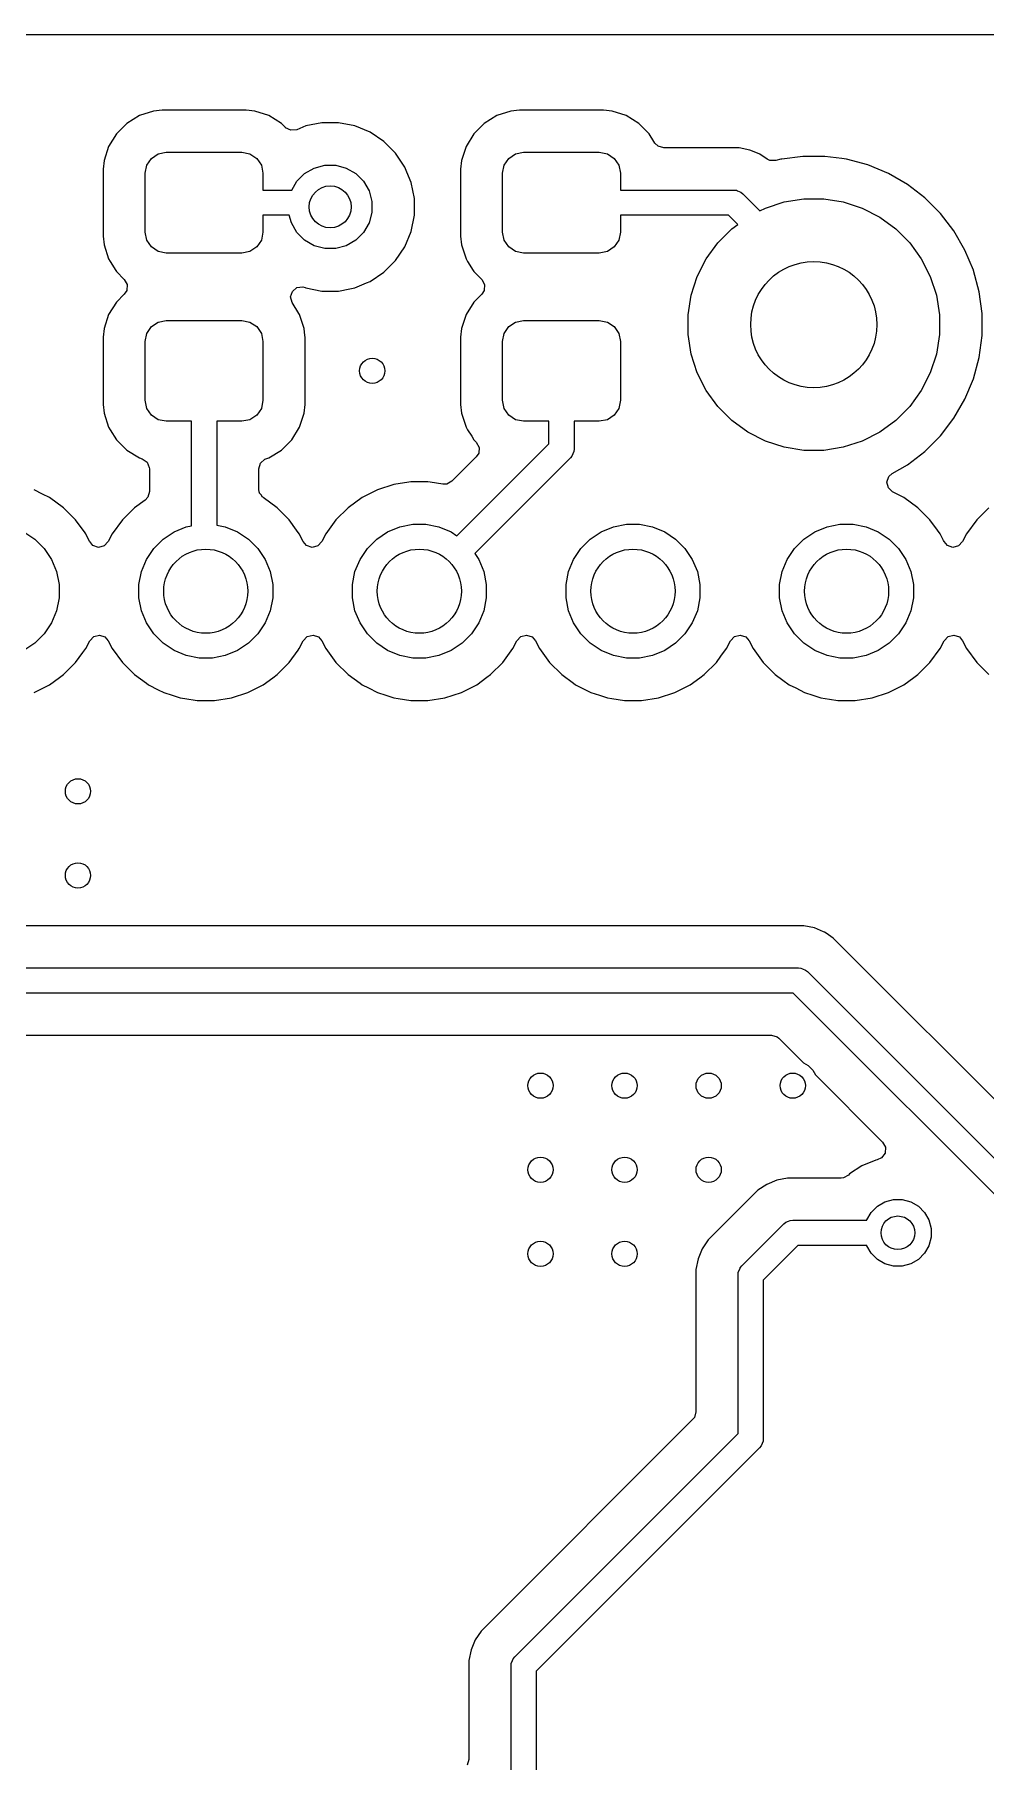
# Model space of a CAD drawing. Extents: x 103 to 241, y -131 to -73.
# Drawn here: x 209.48 to 220.79, y -93.54 to -73 of the extents above; entities that cross this region are included whole.
import ezdxf

# ---------------------------------------------------------------- set-up
doc = ezdxf.new("R2010")
doc.units = 0
doc.layers.add('BLACK', color=7, linetype='CONTINUOUS')

msp = doc.modelspace()

# ---------------------------------------------------------------- linework, layer by layer
at = {"layer": 'BLACK', "linetype": 'CONTINUOUS'}
for p, q in [((107.1245, -73.0005), (241.1255, -73.0005)), ((210.8972, -73.910001), (210.730668, -73.965185)), ((210.897203, -73.91), (210.8972, -73.910001)), ((210.99998, -73.899501), (210.897203, -73.91)), ((210.999998, -73.8995), (210.99998, -73.899501)), ((212.00001, -73.8995), (210.999998, -73.8995)), ((212.102795, -73.91), (212.00001, -73.8995)), ((212.102797, -73.910001), (212.102795, -73.91)), ((212.269334, -73.965186), (212.102797, -73.910001)), ((215.1472, -73.910001), (214.980668, -73.965185)), ((215.147203, -73.91), (215.1472, -73.910001)), ((215.24998, -73.899501), (215.147203, -73.91)), ((215.249998, -73.8995), (215.24998, -73.899501)), ((216.25001, -73.8995), (215.249998, -73.8995)), ((216.352795, -73.91), (216.25001, -73.8995)), ((216.352797, -73.910001), (216.352795, -73.91)), ((216.519334, -73.965186), (216.352797, -73.910001)), ((210.581342, -74.057289), (210.457289, -74.181342)), ((210.730663, -73.965187), (210.581342, -74.057289)), ((210.730668, -73.965185), (210.730663, -73.965187)), ((212.418656, -74.057288), (212.269334, -73.965186)), ((212.418657, -74.057289), (212.418656, -74.057288)), ((212.466544, -74.105176), (212.418657, -74.057289)), ((212.469728, -74.108249), (212.466544, -74.105176)), ((212.532207, -74.139525), (212.469728, -74.108249)), ((212.601676, -74.132057), (212.532207, -74.139525)), ((212.708165, -74.087949), (212.601676, -74.132057)), ((212.70817, -74.087947), (212.708165, -74.087949)), ((212.901457, -74.0495), (212.70817, -74.087947)), ((212.901459, -74.0495), (212.901457, -74.0495)), ((213.098541, -74.0495), (212.901459, -74.0495)), ((213.098543, -74.0495), (213.098541, -74.0495)), ((213.291829, -74.087947), (213.098543, -74.0495)), ((213.291839, -74.08795), (213.291829, -74.087947)), ((213.473907, -74.163364), (213.291839, -74.08795)), ((214.831342, -74.057289), (214.707289, -74.181342)), ((214.980663, -73.965187), (214.831342, -74.057289)), ((214.980668, -73.965185), (214.980663, -73.965187)), ((216.668656, -74.057288), (216.519334, -73.965186)), ((216.792712, -74.181344), (216.668656, -74.057288)), ((210.365186, -74.330666), (210.310001, -74.497203)), ((210.365187, -74.330663), (210.365186, -74.330666)), ((210.457289, -74.181342), (210.365187, -74.330663)), ((213.47392, -74.163371), (213.473907, -74.163364)), ((213.637781, -74.27286), (213.47392, -74.163371)), ((213.637785, -74.272863), (213.637781, -74.27286)), ((213.777136, -74.412214), (213.637785, -74.272863)), ((214.615186, -74.330666), (214.560001, -74.497203)), ((214.615187, -74.330663), (214.615186, -74.330666)), ((214.707289, -74.181342), (214.615187, -74.330663)), ((216.849161, -74.272863), (216.792712, -74.181344)), ((216.860099, -74.290597), (216.849161, -74.272863)), ((216.898599, -74.329815), (216.860099, -74.290597)), ((216.965638, -74.3495), (216.898599, -74.329815)), ((210.31, -74.497204), (210.2995, -74.599983)), ((210.310001, -74.497204), (210.31, -74.497204)), ((210.310001, -74.497203), (210.310001, -74.497204)), ((210.81903, -74.554329), (210.873223, -74.473223)), ((210.873223, -74.473223), (210.954329, -74.41903)), ((210.954329, -74.41903), (211.05, -74.4)), ((211.05, -74.4), (211.95, -74.4)), ((211.95, -74.4), (212.045671, -74.41903)), ((212.045671, -74.41903), (212.126777, -74.473223)), ((212.126777, -74.473223), (212.18097, -74.554329)), ((213.777139, -74.412218), (213.777136, -74.412214)), ((213.886628, -74.576079), (213.777139, -74.412218)), ((214.56, -74.497204), (214.5495, -74.599983)), ((214.560001, -74.497204), (214.56, -74.497204)), ((214.560001, -74.497203), (214.560001, -74.497204)), ((215.06903, -74.554329), (215.123223, -74.473223)), ((215.123223, -74.473223), (215.204329, -74.41903)), ((215.204329, -74.41903), (215.3, -74.4)), ((215.3, -74.4), (216.2, -74.4)), ((216.2, -74.4), (216.295671, -74.41903)), ((216.295671, -74.41903), (216.376777, -74.473223)), ((216.376777, -74.473223), (216.43097, -74.554329)), ((217.864069, -74.3495), (216.965638, -74.3495)), ((217.864071, -74.3495), (217.864069, -74.3495)), ((217.989738, -74.374497), (217.864071, -74.3495)), ((217.989744, -74.374499), (217.989738, -74.374497)), ((218.080805, -74.412218), (217.989744, -74.374499)), ((218.108127, -74.423535), (218.080805, -74.412218)), ((218.197492, -74.483246), (218.108127, -74.423535)), ((218.228622, -74.498254), (218.197492, -74.483246)), ((218.298472, -74.499917), (218.228622, -74.498254)), ((218.358877, -74.483732), (218.298472, -74.499917)), ((218.358884, -74.48373), (218.358877, -74.483732)), ((218.371402, -74.482081), (218.358884, -74.48373)), ((218.618872, -74.4495), (218.371402, -74.482081)), ((218.61888, -74.4495), (218.618872, -74.4495)), ((218.88112, -74.4495), (218.61888, -74.4495)), ((218.881127, -74.4495), (218.88112, -74.4495)), ((219.083339, -74.476123), (218.881127, -74.4495)), ((219.141116, -74.48373), (219.083339, -74.476123)), ((219.394419, -74.551602), (219.141116, -74.48373)), ((210.2995, -74.599983), (210.2995, -75.400001)), ((210.8, -74.65), (210.81903, -74.554329)), ((210.8, -75.35), (210.8, -74.65)), ((212.18097, -74.554329), (212.2, -74.65)), ((212.2, -74.65), (212.2, -74.85)), ((212.543059, -74.85), (212.603323, -74.745619)), ((212.603323, -74.745619), (212.695619, -74.653323)), ((212.695619, -74.653323), (212.808658, -74.58806)), ((212.808658, -74.58806), (212.934737, -74.554278)), ((212.934737, -74.554278), (213.065263, -74.554278)), ((213.065263, -74.554278), (213.191342, -74.58806)), ((213.191342, -74.58806), (213.304381, -74.653323)), ((213.304381, -74.653323), (213.396677, -74.745619)), ((213.396677, -74.745619), (213.46194, -74.858658)), ((213.886635, -74.576092), (213.886628, -74.576079)), ((213.912257, -74.63795), (213.886635, -74.576092)), ((213.962051, -74.758165), (213.912257, -74.63795)), ((214.5495, -74.599983), (214.5495, -75.400001)), ((215.05, -74.65), (215.06903, -74.554329)), ((215.05, -75.35), (215.05, -74.65)), ((216.43097, -74.554329), (216.45, -74.65)), ((216.45, -74.65), (216.45, -74.85)), ((219.394421, -74.551603), (219.394419, -74.551602)), ((219.394428, -74.551605), (219.394421, -74.551603)), ((219.63669, -74.651953), (219.394428, -74.551605)), ((219.6367, -74.651958), (219.63669, -74.651953)), ((219.863803, -74.783075), (219.6367, -74.651958)), ((212.2, -74.85), (212.543059, -74.85)), ((213.46194, -74.858658), (213.495722, -74.984737)), ((213.962051, -74.758169), (213.962051, -74.758165)), ((213.962052, -74.75817), (213.962051, -74.758169)), ((214.0005, -74.951456), (213.962052, -74.75817)), ((214.0005, -74.951459), (214.0005, -74.951456)), ((214.0005, -75.148541), (214.0005, -74.951459)), ((216.45, -74.85), (217.8, -74.85)), ((217.8, -74.85), (217.829264, -74.852882)), ((217.829264, -74.852882), (217.843208, -74.858658)), ((217.843208, -74.858658), (217.883335, -74.875279)), ((217.883335, -74.875279), (217.906066, -74.893934)), ((217.906066, -74.893934), (218.109952, -75.09782)), ((218.399832, -74.991445), (218.632311, -74.954624)), ((218.632311, -74.954624), (218.867689, -74.954624)), ((218.867689, -74.954624), (219.100168, -74.991445)), ((220.071851, -74.942718), (219.863803, -74.783075)), ((220.07186, -74.942726), (220.071851, -74.942718)), ((220.257274, -75.12814), (220.07186, -74.942726)), ((212.513586, -75.15), (212.2, -75.15)), ((212.2, -75.15), (212.2, -75.35)), ((212.53806, -75.241342), (212.513586, -75.15)), ((213.495722, -75.115263), (213.46194, -75.241342)), ((213.495722, -74.984737), (213.495722, -75.115263)), ((213.962051, -75.341835), (214.0005, -75.148541)), ((217.737868, -75.15), (216.45, -75.15)), ((216.45, -75.15), (216.45, -75.35)), ((217.846159, -75.258291), (217.737868, -75.15)), ((218.109952, -75.09782), (218.175975, -75.064181)), ((218.175975, -75.064181), (218.399832, -74.991445)), ((219.100168, -74.991445), (219.324025, -75.064181)), ((219.324025, -75.064181), (219.533748, -75.17104)), ((220.257281, -75.128148), (220.257274, -75.12814)), ((220.416924, -75.336196), (220.257281, -75.128148)), ((210.81903, -75.445671), (210.8, -75.35)), ((212.2, -75.35), (212.18097, -75.445671)), ((212.603323, -75.354381), (212.53806, -75.241342)), ((212.695619, -75.446677), (212.603323, -75.354381)), ((213.396677, -75.354381), (213.304381, -75.446677)), ((213.46194, -75.241342), (213.396677, -75.354381)), ((213.886632, -75.523914), (213.962051, -75.341835)), ((215.06903, -75.445671), (215.05, -75.35)), ((216.45, -75.35), (216.43097, -75.445671)), ((217.609391, -75.475828), (217.775828, -75.309391)), ((217.775828, -75.309391), (217.846159, -75.258291)), ((219.533748, -75.17104), (219.724172, -75.309391)), ((219.724172, -75.309391), (219.890609, -75.475828)), ((220.548041, -75.563299), (220.416924, -75.336196)), ((210.2995, -75.400001), (210.299501, -75.400019)), ((210.299501, -75.400019), (210.31, -75.502796)), ((210.31, -75.502796), (210.310001, -75.502799)), ((210.310001, -75.502799), (210.365185, -75.669331)), ((210.873223, -75.526777), (210.81903, -75.445671)), ((210.954329, -75.58097), (210.873223, -75.526777)), ((212.126777, -75.526777), (212.045671, -75.58097)), ((212.18097, -75.445671), (212.126777, -75.526777)), ((212.808658, -75.51194), (212.695619, -75.446677)), ((212.934737, -75.545722), (212.808658, -75.51194)), ((213.065263, -75.545722), (212.934737, -75.545722)), ((213.191342, -75.51194), (213.065263, -75.545722)), ((213.304381, -75.446677), (213.191342, -75.51194)), ((213.777139, -75.687782), (213.886632, -75.523914)), ((214.5495, -75.400001), (214.549501, -75.400019)), ((214.549501, -75.400019), (214.56, -75.502796)), ((214.56, -75.502796), (214.560001, -75.502799)), ((214.560001, -75.502799), (214.615185, -75.669331)), ((215.123223, -75.526777), (215.06903, -75.445671)), ((215.204329, -75.58097), (215.123223, -75.526777)), ((216.376777, -75.526777), (216.295671, -75.58097)), ((216.43097, -75.445671), (216.376777, -75.526777)), ((217.47104, -75.666252), (217.609391, -75.475828)), ((219.890609, -75.475828), (220.02896, -75.666252)), ((220.548046, -75.563309), (220.548041, -75.563299)), ((220.647791, -75.804115), (220.548046, -75.563309)), ((210.365185, -75.669331), (210.365187, -75.669336)), ((210.365187, -75.669336), (210.383201, -75.698541)), ((210.383201, -75.698541), (210.450276, -75.807288)), ((211.05, -75.6), (210.954329, -75.58097)), ((211.95, -75.6), (211.05, -75.6)), ((212.045671, -75.58097), (211.95, -75.6)), ((213.637782, -75.827139), (213.777139, -75.687782)), ((214.615185, -75.669331), (214.615187, -75.669336)), ((214.615187, -75.669336), (214.633201, -75.698541)), ((214.633201, -75.698541), (214.700276, -75.807288)), ((215.3, -75.6), (215.204329, -75.58097)), ((216.2, -75.6), (215.3, -75.6)), ((216.295671, -75.58097), (216.2, -75.6)), ((217.364181, -75.875975), (217.47104, -75.666252)), ((220.02896, -75.666252), (220.135819, -75.875975)), ((210.450276, -75.807288), (210.457289, -75.818657)), ((210.457289, -75.818657), (210.550951, -75.912319)), ((210.550951, -75.912319), (210.584436, -75.973642)), ((210.584436, -75.973642), (210.579452, -76.043334)), ((213.291835, -76.012051), (213.432655, -75.953721)), ((213.432655, -75.953721), (213.473907, -75.936635)), ((213.473907, -75.936634), (213.473914, -75.936632)), ((213.473907, -75.936635), (213.473907, -75.936634)), ((213.473914, -75.936632), (213.637782, -75.827139)), ((214.700276, -75.807288), (214.707289, -75.818657)), ((214.707289, -75.818657), (214.800951, -75.912319)), ((214.800951, -75.912319), (214.834436, -75.973642)), ((214.834436, -75.973642), (214.829452, -76.043334)), ((217.291445, -76.099832), (217.364181, -75.875975)), ((220.135819, -75.875975), (220.208555, -76.099832)), ((220.648398, -75.805581), (220.647791, -75.804115)), ((220.71627, -76.058884), (220.648398, -75.805581)), ((210.457289, -76.181342), (210.365187, -76.330663)), ((210.550951, -76.087681), (210.457289, -76.181342)), ((210.579452, -76.043334), (210.550951, -76.087681)), ((212.528582, -76.120939), (212.549505, -76.054275)), ((212.547022, -76.188331), (212.528582, -76.120939)), ((212.627548, -76.318886), (212.547022, -76.188331)), ((212.549505, -76.054275), (212.603147, -76.009506)), ((212.603147, -76.009506), (212.672478, -76.000845)), ((212.672478, -76.000845), (212.700014, -76.008675)), ((212.700014, -76.008675), (212.708165, -76.012051)), ((212.708165, -76.012051), (212.708169, -76.012051)), ((212.708169, -76.012051), (212.70817, -76.012052)), ((212.70817, -76.012052), (212.901456, -76.0505)), ((212.901456, -76.0505), (212.901459, -76.0505)), ((212.901459, -76.0505), (213.098543, -76.0505)), ((213.098543, -76.0505), (213.234856, -76.023385)), ((213.234856, -76.023385), (213.291835, -76.012051)), ((214.707289, -76.181342), (214.615187, -76.330663)), ((214.800951, -76.087681), (214.707289, -76.181342)), ((214.829452, -76.043334), (214.800951, -76.087681)), ((217.254624, -76.332311), (217.291445, -76.099832)), ((220.208555, -76.099832), (220.245376, -76.332311)), ((220.7505, -76.31888), (220.71627, -76.058884)), ((210.365186, -76.330666), (210.310001, -76.497203)), ((210.365187, -76.330663), (210.365186, -76.330666)), ((212.634814, -76.330666), (212.627548, -76.318886)), ((212.654618, -76.390431), (212.634814, -76.330666)), ((212.689998, -76.4972), (212.654618, -76.390431)), ((214.615186, -76.330666), (214.560001, -76.497203)), ((214.615187, -76.330663), (214.615186, -76.330666)), ((217.254624, -76.567689), (217.254624, -76.332311)), ((220.245376, -76.332311), (220.245376, -76.567689)), ((220.7505, -76.58112), (220.7505, -76.31888)), ((210.31, -76.497204), (210.2995, -76.599983)), ((210.310001, -76.497204), (210.31, -76.497204)), ((210.310001, -76.497203), (210.310001, -76.497204)), ((210.8, -76.65), (210.81903, -76.554329)), ((210.81903, -76.554329), (210.873223, -76.473223)), ((210.873223, -76.473223), (210.954329, -76.41903)), ((210.954329, -76.41903), (211.05, -76.4)), ((211.05, -76.4), (211.95, -76.4)), ((211.95, -76.4), (212.045671, -76.41903)), ((212.045671, -76.41903), (212.126777, -76.473223)), ((212.126777, -76.473223), (212.18097, -76.554329)), ((212.18097, -76.554329), (212.2, -76.65)), ((212.689999, -76.497203), (212.689998, -76.4972)), ((212.69857, -76.581113), (212.689999, -76.497203)), ((212.700499, -76.599992), (212.69857, -76.581113)), ((214.56, -76.497204), (214.5495, -76.599983)), ((214.560001, -76.497204), (214.56, -76.497204)), ((214.560001, -76.497203), (214.560001, -76.497204)), ((215.05, -76.65), (215.06903, -76.554329)), ((215.06903, -76.554329), (215.123223, -76.473223)), ((215.123223, -76.473223), (215.204329, -76.41903)), ((215.204329, -76.41903), (215.3, -76.4)), ((215.3, -76.4), (216.2, -76.4)), ((216.2, -76.4), (216.295671, -76.41903)), ((216.295671, -76.41903), (216.376777, -76.473223)), ((216.376777, -76.473223), (216.43097, -76.554329)), ((216.43097, -76.554329), (216.45, -76.65)), ((217.291445, -76.800168), (217.254624, -76.567689)), ((220.245376, -76.567689), (220.208555, -76.800168)), ((220.71627, -76.841116), (220.7505, -76.58112)), ((210.2995, -76.599983), (210.2995, -77.400001)), ((210.8, -77.35), (210.8, -76.65)), ((212.2, -76.65), (212.2, -77.35)), ((212.7005, -77.400009), (212.700499, -76.599992)), ((214.5495, -76.599983), (214.5495, -77.400001)), ((215.05, -77.35), (215.05, -76.65)), ((216.45, -76.65), (216.45, -77.35)), ((217.364181, -77.024025), (217.291445, -76.800168)), ((220.208555, -76.800168), (220.135819, -77.024025)), ((220.648398, -77.094419), (220.71627, -76.841116)), ((217.47104, -77.233748), (217.364181, -77.024025)), ((220.135819, -77.024025), (220.02896, -77.233748)), ((220.548043, -77.336697), (220.648398, -77.094419)), ((210.2995, -77.400001), (210.299501, -77.400019)), ((210.299501, -77.400019), (210.31, -77.502796)), ((210.81903, -77.445671), (210.8, -77.35)), ((212.2, -77.35), (212.18097, -77.445671)), ((212.689999, -77.502797), (212.7005, -77.400009)), ((214.5495, -77.400001), (214.549501, -77.400019)), ((214.549501, -77.400019), (214.56, -77.502796)), ((215.06903, -77.445671), (215.05, -77.35)), ((216.45, -77.35), (216.43097, -77.445671)), ((217.609391, -77.424172), (217.47104, -77.233748)), ((220.02896, -77.233748), (219.890609, -77.424172)), ((220.416924, -77.563803), (220.548043, -77.336697)), ((210.31, -77.502796), (210.310001, -77.502799)), ((210.310001, -77.502799), (210.365185, -77.669331)), ((210.873223, -77.526777), (210.81903, -77.445671)), ((210.954329, -77.58097), (210.873223, -77.526777)), ((211.05, -77.6), (210.954329, -77.58097)), ((211.35, -77.6), (211.05, -77.6)), ((211.35, -78.842071), (211.35, -77.6)), ((211.95, -77.6), (211.65, -77.6)), ((211.65, -77.6), (211.65, -78.834113)), ((212.045671, -77.58097), (211.95, -77.6)), ((212.126777, -77.526777), (212.045671, -77.58097)), ((212.18097, -77.445671), (212.126777, -77.526777)), ((212.634814, -77.669334), (212.689999, -77.502797)), ((214.56, -77.502796), (214.560001, -77.502799)), ((214.560001, -77.502799), (214.615185, -77.669331)), ((215.123223, -77.526777), (215.06903, -77.445671)), ((215.204329, -77.58097), (215.123223, -77.526777)), ((215.3, -77.6), (215.204329, -77.58097)), ((215.6, -77.6), (215.3, -77.6)), ((215.6, -77.867868), (215.6, -77.6)), ((216.2, -77.6), (215.9, -77.6)), ((215.9, -77.6), (215.9, -77.93)), ((216.295671, -77.58097), (216.2, -77.6)), ((216.376777, -77.526777), (216.295671, -77.58097)), ((216.43097, -77.445671), (216.376777, -77.526777)), ((217.775828, -77.590609), (217.609391, -77.424172)), ((217.966252, -77.72896), (217.775828, -77.590609)), ((219.724172, -77.590609), (219.533748, -77.72896)), ((219.890609, -77.424172), (219.724172, -77.590609)), ((220.257282, -77.771851), (220.416924, -77.563803)), ((210.365185, -77.669331), (210.365187, -77.669336)), ((210.365187, -77.669336), (210.383636, -77.699246)), ((210.383636, -77.699246), (210.457288, -77.818656)), ((210.457288, -77.818656), (210.581344, -77.942712)), ((212.418656, -77.942712), (212.542712, -77.818656)), ((212.542712, -77.818656), (212.634814, -77.669334)), ((214.615185, -77.669331), (214.615187, -77.669336)), ((214.615187, -77.669336), (214.633636, -77.699246)), ((214.633636, -77.699246), (214.682317, -77.778172)), ((214.682317, -77.778172), (214.707289, -77.818657)), ((214.707289, -77.818657), (214.736661, -77.848029)), ((218.175975, -77.835819), (217.966252, -77.72896)), ((219.533748, -77.72896), (219.324025, -77.835819)), ((220.07186, -77.957274), (220.257274, -77.77186)), ((220.257274, -77.77186), (220.257277, -77.771855)), ((220.257277, -77.771855), (220.257282, -77.771851)), ((210.581344, -77.942712), (210.730666, -78.034814)), ((210.730666, -78.034814), (210.7645, -78.046025)), ((212.235495, -78.046026), (212.269334, -78.034814)), ((212.269334, -78.034814), (212.418656, -77.942712)), ((214.736661, -78.023391), (214.447192, -78.31286)), ((214.506828, -78.961039), (215.6, -77.867868)), ((215.856066, -78.036066), (214.71896, -79.173171)), ((214.736661, -77.848029), (214.770146, -77.909352)), ((214.765162, -77.979044), (214.736661, -78.023391)), ((214.770146, -77.909352), (214.765162, -77.979044)), ((215.874721, -78.013335), (215.856066, -78.036066)), ((215.897118, -77.959263), (215.874721, -78.013335)), ((215.9, -77.93), (215.897118, -77.959263)), ((218.399832, -77.908555), (218.175975, -77.835819)), ((218.632311, -77.945376), (218.399832, -77.908555)), ((218.867689, -77.945376), (218.632311, -77.945376)), ((219.100168, -77.908555), (218.867689, -77.945376)), ((219.324025, -77.835819), (219.100168, -77.908555)), ((219.863803, -78.116924), (220.071851, -77.957282)), ((220.071851, -77.957282), (220.071855, -77.957277)), ((220.071855, -77.957277), (220.07186, -77.957274)), ((210.7645, -78.046025), (210.821947, -78.085796)), ((210.821947, -78.085796), (210.848772, -78.150311)), ((210.848772, -78.150311), (210.8495, -78.163732)), ((210.8495, -78.163732), (210.8495, -78.436461)), ((212.1505, -78.163732), (212.170185, -78.096693)), ((212.1505, -78.407397), (212.1505, -78.163732)), ((212.170185, -78.096693), (212.222989, -78.050938)), ((212.222989, -78.050938), (212.235495, -78.046026)), ((219.642908, -78.25768), (219.682253, -78.22174)), ((219.682253, -78.22174), (219.863803, -78.116924)), ((209.576636, -78.464418), (209.479224, -78.414783)), ((210.8495, -78.436461), (210.829815, -78.5035)), ((212.155523, -78.442332), (212.1505, -78.407397)), ((212.157695, -78.445712), (212.155523, -78.442332)), ((212.158949, -78.452386), (212.157695, -78.445712)), ((213.560778, -78.414779), (213.378388, -78.507713)), ((213.755467, -78.35152), (213.560778, -78.414779)), ((213.933331, -78.323349), (213.755467, -78.35152)), ((213.95765, -78.319498), (213.933331, -78.323349)), ((214.162354, -78.319498), (213.95765, -78.319498)), ((214.189591, -78.323812), (214.162354, -78.319498)), ((214.340113, -78.347652), (214.189591, -78.323812)), ((214.385869, -78.346345), (214.340113, -78.347652)), ((214.447192, -78.31286), (214.385869, -78.346345)), ((219.62037, -78.323815), (219.642908, -78.25768)), ((219.637165, -78.391636), (219.62037, -78.323815)), ((219.687961, -78.43961), (219.637165, -78.391636)), ((219.821613, -78.50771), (219.687961, -78.43961)), ((209.661611, -78.507715), (209.576636, -78.464418)), ((209.661613, -78.507716), (209.661611, -78.507715)), ((209.661614, -78.507717), (209.661613, -78.507716)), ((209.827214, -78.62803), (209.661614, -78.507717)), ((209.971972, -78.772788), (209.827214, -78.62803)), ((210.672784, -78.628033), (210.52803, -78.772787)), ((210.672789, -78.628029), (210.672784, -78.628033)), ((210.798385, -78.536779), (210.672789, -78.628029)), ((210.829815, -78.5035), (210.798385, -78.536779)), ((212.177166, -78.47601), (212.158949, -78.452386)), ((212.193297, -78.50111), (212.177166, -78.47601)), ((212.198274, -78.503383), (212.193297, -78.50111)), ((212.201615, -78.507715), (212.198274, -78.503383)), ((212.367214, -78.628029), (212.201615, -78.507715)), ((212.367219, -78.628033), (212.367214, -78.628029)), ((212.511973, -78.772787), (212.367219, -78.628033)), ((213.212788, -78.628026), (213.06803, -78.772784)), ((213.378388, -78.507713), (213.212788, -78.628026)), ((219.821615, -78.507711), (219.821613, -78.50771)), ((219.987218, -78.628027), (219.821615, -78.507711)), ((220.131976, -78.772785), (219.987218, -78.628027)), ((220.832788, -78.628029), (220.68803, -78.772787)), ((210.084557, -78.927751), (209.971972, -78.772788)), ((210.52803, -78.772787), (210.407714, -78.93839)), ((211.142885, -78.914464), (211.287774, -78.854449)), ((211.287774, -78.854449), (211.35, -78.842071)), ((211.65, -78.834113), (211.75223, -78.854449)), ((211.75223, -78.854449), (211.897119, -78.914464)), ((212.599557, -78.893339), (212.511973, -78.772787)), ((213.06803, -78.772784), (212.947714, -78.938387)), ((213.682885, -78.914461), (213.827774, -78.854446)), ((213.827774, -78.854446), (213.981588, -78.82385)), ((213.981588, -78.82385), (214.138416, -78.82385)), ((214.138416, -78.82385), (214.29223, -78.854446)), ((214.29223, -78.854446), (214.437119, -78.914461)), ((216.222885, -78.914464), (216.367774, -78.854449)), ((216.367774, -78.854449), (216.521588, -78.823853)), ((216.521588, -78.823853), (216.678416, -78.823853)), ((216.678416, -78.823853), (216.83223, -78.854449)), ((216.83223, -78.854449), (216.977119, -78.914464)), ((218.762888, -78.914462), (218.907777, -78.854447)), ((218.907777, -78.854447), (219.061591, -78.823851)), ((219.061591, -78.823851), (219.218419, -78.823851)), ((219.218419, -78.823851), (219.372233, -78.854447)), ((219.372233, -78.854447), (219.517122, -78.914462)), ((220.219555, -78.89333), (220.131976, -78.772785)), ((220.68803, -78.772787), (220.567717, -78.938387)), ((209.357118, -78.914465), (209.487516, -79.001594)), ((209.487516, -79.001594), (209.598409, -79.112487)), ((210.092288, -78.938392), (210.084557, -78.927751)), ((210.138884, -79.029842), (210.092288, -78.938392)), ((210.139516, -79.031082), (210.138884, -79.029842)), ((210.178555, -79.076135), (210.139516, -79.031082)), ((210.360485, -79.031082), (210.312511, -79.081878)), ((210.407713, -78.938392), (210.360485, -79.031082)), ((210.407714, -78.93839), (210.407713, -78.938392)), ((210.901594, -79.112486), (211.012487, -79.001593)), ((211.012487, -79.001593), (211.142885, -78.914464)), ((211.897119, -78.914464), (212.027517, -79.001593)), ((212.027517, -79.001593), (212.13841, -79.112486)), ((212.632289, -78.938391), (212.599557, -78.893339)), ((212.632421, -78.938651), (212.632289, -78.938391)), ((212.679516, -79.031079), (212.632421, -78.938651)), ((212.718555, -79.076132), (212.679516, -79.031079)), ((212.900485, -79.031079), (212.852511, -79.081875)), ((212.947713, -78.938389), (212.900485, -79.031079)), ((212.947714, -78.938387), (212.947713, -78.938389)), ((213.441594, -79.112483), (213.552487, -79.00159)), ((213.552487, -79.00159), (213.682885, -78.914461)), ((214.437119, -78.914461), (214.506828, -78.961039)), ((215.981594, -79.112486), (216.092487, -79.001593)), ((216.092487, -79.001593), (216.222885, -78.914464)), ((216.977119, -78.914464), (217.107517, -79.001593)), ((217.107517, -79.001593), (217.21841, -79.112486)), ((218.521597, -79.112484), (218.63249, -79.001591)), ((218.63249, -79.001591), (218.762888, -78.914462)), ((219.517122, -78.914462), (219.64752, -79.001591)), ((219.64752, -79.001591), (219.758413, -79.112484)), ((220.252292, -78.938389), (220.219555, -78.89333)), ((220.292569, -79.017437), (220.252292, -78.938389)), ((220.299519, -79.031077), (220.292569, -79.017437)), ((220.338558, -79.07613), (220.299519, -79.031077)), ((220.520489, -79.031077), (220.472514, -79.081873)), ((220.567717, -78.938387), (220.520489, -79.031077)), ((209.598409, -79.112487), (209.685538, -79.242885)), ((209.685538, -79.242885), (209.745553, -79.387774)), ((210.24469, -79.098673), (210.178555, -79.076135)), ((210.312511, -79.081878), (210.24469, -79.098673)), ((210.75445, -79.387773), (210.814465, -79.242884)), ((210.814465, -79.242884), (210.901594, -79.112486)), ((212.13841, -79.112486), (212.225539, -79.242884)), ((212.225539, -79.242884), (212.285554, -79.387773)), ((212.78469, -79.09867), (212.718555, -79.076132)), ((212.852511, -79.081875), (212.78469, -79.09867)), ((213.29445, -79.38777), (213.354465, -79.242881)), ((213.354465, -79.242881), (213.441594, -79.112483)), ((214.71896, -79.173171), (214.765539, -79.242881)), ((214.765539, -79.242881), (214.825554, -79.38777)), ((215.83445, -79.387773), (215.894465, -79.242884)), ((215.894465, -79.242884), (215.981594, -79.112486)), ((217.21841, -79.112486), (217.305539, -79.242884)), ((217.305539, -79.242884), (217.365554, -79.387773)), ((218.374453, -79.387771), (218.434468, -79.242882)), ((218.434468, -79.242882), (218.521597, -79.112484)), ((219.758413, -79.112484), (219.845542, -79.242882)), ((219.845542, -79.242882), (219.905557, -79.387771)), ((220.404693, -79.098668), (220.338558, -79.07613)), ((220.472514, -79.081873), (220.404693, -79.098668)), ((209.745553, -79.387774), (209.776149, -79.541588)), ((210.723854, -79.541587), (210.75445, -79.387773)), ((212.285554, -79.387773), (212.31615, -79.541587)), ((213.263854, -79.541584), (213.29445, -79.38777)), ((214.825554, -79.38777), (214.85615, -79.541584)), ((215.803854, -79.541587), (215.83445, -79.387773)), ((217.365554, -79.387773), (217.39615, -79.541587)), ((218.343857, -79.541585), (218.374453, -79.387771)), ((219.905557, -79.387771), (219.936153, -79.541585)), ((209.776149, -79.541588), (209.776149, -79.698416)), ((210.723854, -79.698415), (210.723854, -79.541587)), ((212.31615, -79.541587), (212.31615, -79.698415)), ((213.263854, -79.698412), (213.263854, -79.541584)), ((214.85615, -79.541584), (214.85615, -79.698412)), ((215.803854, -79.698415), (215.803854, -79.541587)), ((217.39615, -79.541587), (217.39615, -79.698415)), ((218.343857, -79.698413), (218.343857, -79.541585)), ((219.936153, -79.541585), (219.936153, -79.698413)), ((209.745553, -79.85223), (209.685538, -79.997119)), ((209.776149, -79.698416), (209.745553, -79.85223)), ((210.75445, -79.852229), (210.723854, -79.698415)), ((210.814465, -79.997118), (210.75445, -79.852229)), ((212.285554, -79.852229), (212.225539, -79.997118)), ((212.31615, -79.698415), (212.285554, -79.852229)), ((213.29445, -79.852226), (213.263854, -79.698412)), ((213.354465, -79.997115), (213.29445, -79.852226)), ((214.825554, -79.852226), (214.765539, -79.997115)), ((214.85615, -79.698412), (214.825554, -79.852226)), ((215.83445, -79.852229), (215.803854, -79.698415)), ((215.894465, -79.997118), (215.83445, -79.852229)), ((217.365554, -79.852229), (217.305539, -79.997118)), ((217.39615, -79.698415), (217.365554, -79.852229)), ((218.374453, -79.852227), (218.343857, -79.698413)), ((218.434468, -79.997116), (218.374453, -79.852227)), ((219.905557, -79.852227), (219.845542, -79.997116)), ((219.936153, -79.698413), (219.905557, -79.852227)), ((209.685538, -79.997119), (209.598409, -80.127517)), ((210.901594, -80.127516), (210.814465, -79.997118)), ((212.225539, -79.997118), (212.13841, -80.127516)), ((213.441594, -80.127513), (213.354465, -79.997115)), ((214.765539, -79.997115), (214.67841, -80.127513)), ((215.981594, -80.127516), (215.894465, -79.997118)), ((217.305539, -79.997118), (217.21841, -80.127516)), ((218.521597, -80.127514), (218.434468, -79.997116)), ((219.845542, -79.997116), (219.758413, -80.127514)), ((209.487516, -80.23841), (209.357118, -80.325539)), ((209.598409, -80.127517), (209.487516, -80.23841)), ((210.092288, -80.301612), (210.139517, -80.208919)), ((210.139517, -80.208919), (210.18749, -80.158125)), ((210.18749, -80.158125), (210.255311, -80.141329)), ((210.255311, -80.141329), (210.321446, -80.163866)), ((210.321446, -80.163866), (210.360485, -80.20892)), ((210.360485, -80.20892), (210.407713, -80.301609)), ((211.012487, -80.238409), (210.901594, -80.127516)), ((211.142885, -80.325538), (211.012487, -80.238409)), ((212.027517, -80.238409), (211.897119, -80.325538)), ((212.13841, -80.127516), (212.027517, -80.238409)), ((212.632289, -80.301611), (212.679518, -80.208918)), ((212.679518, -80.208918), (212.727491, -80.158124)), ((212.727491, -80.158124), (212.795312, -80.141328)), ((212.795312, -80.141328), (212.861447, -80.163865)), ((212.861447, -80.163865), (212.900486, -80.208919)), ((212.900486, -80.208919), (212.947713, -80.301606)), ((213.552487, -80.238406), (213.441594, -80.127513)), ((213.682885, -80.325535), (213.552487, -80.238406)), ((214.567517, -80.238406), (214.437119, -80.325535)), ((214.67841, -80.127513), (214.567517, -80.238406)), ((215.172289, -80.301608), (215.219517, -80.208917)), ((215.219517, -80.208917), (215.26749, -80.158123)), ((215.26749, -80.158123), (215.335311, -80.141328)), ((215.335311, -80.141328), (215.401446, -80.163865)), ((215.401446, -80.163865), (215.440485, -80.208918)), ((215.440485, -80.208918), (215.487714, -80.30161)), ((216.092487, -80.238409), (215.981594, -80.127516)), ((216.222885, -80.325538), (216.092487, -80.238409)), ((217.107517, -80.238409), (216.977119, -80.325538)), ((217.21841, -80.127516), (217.107517, -80.238409)), ((217.712289, -80.301611), (217.759519, -80.208916)), ((217.759519, -80.208916), (217.807494, -80.158121)), ((217.807494, -80.158121), (217.875315, -80.141326)), ((217.875315, -80.141326), (217.94145, -80.163863)), ((217.94145, -80.163863), (217.980488, -80.208916)), ((217.980488, -80.208916), (218.027717, -80.301608)), ((218.63249, -80.238407), (218.521597, -80.127514)), ((218.762888, -80.325536), (218.63249, -80.238407)), ((219.64752, -80.238407), (219.517122, -80.325536)), ((219.758413, -80.127514), (219.64752, -80.238407)), ((220.252292, -80.301609), (220.299519, -80.20892)), ((220.299519, -80.20892), (220.34749, -80.158127)), ((220.34749, -80.158127), (220.415311, -80.141331)), ((220.415311, -80.141331), (220.481446, -80.163868)), ((220.481446, -80.163868), (220.520486, -80.208922)), ((220.520486, -80.208922), (220.567713, -80.301609)), ((209.82722, -80.611968), (209.971967, -80.467221)), ((209.971967, -80.467221), (209.971971, -80.467216)), ((209.971971, -80.467216), (209.971972, -80.467215)), ((209.971972, -80.467215), (210.057132, -80.35)), ((210.057132, -80.35), (210.092288, -80.301612)), ((210.407713, -80.301609), (210.407714, -80.301611)), ((210.407714, -80.301611), (210.52803, -80.467214)), ((210.52803, -80.467214), (210.672788, -80.611972)), ((211.287774, -80.385553), (211.142885, -80.325538)), ((211.441588, -80.416149), (211.287774, -80.385553)), ((211.598416, -80.416149), (211.441588, -80.416149)), ((211.75223, -80.385553), (211.598416, -80.416149)), ((211.897119, -80.325538), (211.75223, -80.385553)), ((212.367221, -80.611967), (212.511968, -80.46722)), ((212.511968, -80.46722), (212.511972, -80.467215)), ((212.511972, -80.467215), (212.511973, -80.467214)), ((212.511973, -80.467214), (212.618073, -80.321178)), ((212.618073, -80.321178), (212.632289, -80.301611)), ((212.947713, -80.301606), (212.947714, -80.301608)), ((212.947714, -80.301608), (213.06803, -80.467211)), ((213.06803, -80.467211), (213.212788, -80.611969)), ((213.827774, -80.38555), (213.682885, -80.325535)), ((213.981588, -80.416146), (213.827774, -80.38555)), ((214.138416, -80.416146), (213.981588, -80.416146)), ((214.29223, -80.38555), (214.138416, -80.416146)), ((214.437119, -80.325535), (214.29223, -80.38555)), ((214.907221, -80.611964), (215.051968, -80.467217)), ((215.051968, -80.467217), (215.051972, -80.467212)), ((215.051972, -80.467212), (215.051973, -80.467211)), ((215.051973, -80.467211), (215.172286, -80.301612)), ((215.172286, -80.301612), (215.172287, -80.301611)), ((215.172287, -80.301611), (215.172289, -80.301608)), ((215.487714, -80.30161), (215.487717, -80.301614)), ((215.487717, -80.301614), (215.60803, -80.467214)), ((215.60803, -80.467214), (215.752788, -80.611972)), ((216.367774, -80.385553), (216.222885, -80.325538)), ((216.521588, -80.416149), (216.367774, -80.385553)), ((216.678416, -80.416149), (216.521588, -80.416149)), ((216.83223, -80.385553), (216.678416, -80.416149)), ((216.977119, -80.325538), (216.83223, -80.385553)), ((217.447221, -80.611967), (217.591968, -80.46722)), ((217.591968, -80.46722), (217.591972, -80.467215)), ((217.591972, -80.467215), (217.591973, -80.467214)), ((217.591973, -80.467214), (217.646452, -80.392229)), ((217.646452, -80.392229), (217.712289, -80.301611)), ((218.027717, -80.301608), (218.02772, -80.301612)), ((218.02772, -80.301612), (218.148033, -80.467212)), ((218.148033, -80.467212), (218.292791, -80.61197)), ((218.907777, -80.385551), (218.762888, -80.325536)), ((219.061591, -80.416147), (218.907777, -80.385551)), ((219.218419, -80.416147), (219.061591, -80.416147)), ((219.372233, -80.385551), (219.218419, -80.416147)), ((219.517122, -80.325536), (219.372233, -80.385551)), ((219.987224, -80.611965), (220.131971, -80.467218)), ((220.131971, -80.467218), (220.131973, -80.467214)), ((220.131973, -80.467214), (220.131976, -80.467212)), ((220.131976, -80.467212), (220.252287, -80.301616)), ((220.252287, -80.301616), (220.252292, -80.301609)), ((220.567713, -80.301609), (220.567714, -80.301611)), ((220.567714, -80.301611), (220.68803, -80.467214)), ((220.68803, -80.467214), (220.832788, -80.611972)), ((209.661611, -80.732289), (209.779326, -80.646765)), ((209.779326, -80.646765), (209.827214, -80.611973)), ((209.827214, -80.611973), (209.827216, -80.61197)), ((209.827216, -80.61197), (209.82722, -80.611968)), ((210.672788, -80.611972), (210.8141, -80.714639)), ((212.201612, -80.732288), (212.31623, -80.649014)), ((212.31623, -80.649014), (212.367215, -80.611972)), ((212.367215, -80.611972), (212.367217, -80.611969)), ((212.367217, -80.611969), (212.367221, -80.611967)), ((213.212788, -80.611969), (213.354104, -80.714639)), ((214.741612, -80.732285), (214.862875, -80.644183)), ((214.862875, -80.644183), (214.907215, -80.611969)), ((214.907215, -80.611969), (214.907217, -80.611966)), ((214.907217, -80.611966), (214.907221, -80.611964)), ((215.752788, -80.611972), (215.8941, -80.714639)), ((217.281612, -80.732288), (217.39623, -80.649014)), ((217.39623, -80.649014), (217.447215, -80.611972)), ((217.447215, -80.611972), (217.447217, -80.611969)), ((217.447217, -80.611969), (217.447221, -80.611967)), ((218.292791, -80.61197), (218.382364, -80.677047)), ((218.382364, -80.677047), (218.458395, -80.732286)), ((219.821615, -80.732286), (219.939326, -80.646765)), ((219.939326, -80.646765), (219.987218, -80.61197)), ((219.987218, -80.61197), (219.98722, -80.611967)), ((219.98722, -80.611967), (219.987224, -80.611965)), ((209.47922, -80.825222), (209.661611, -80.732289)), ((210.8141, -80.714639), (210.838392, -80.732288)), ((210.838392, -80.732288), (210.954609, -80.791504)), ((210.954609, -80.791504), (211.020778, -80.825219)), ((211.020778, -80.825219), (211.02078, -80.825219)), ((211.02078, -80.825219), (211.020783, -80.825221)), ((211.020783, -80.825221), (211.12034, -80.857569)), ((211.12034, -80.857569), (211.215467, -80.888478)), ((211.215467, -80.888478), (211.269317, -80.897007)), ((211.269317, -80.897007), (211.41765, -80.920501)), ((211.622354, -80.920501), (211.824536, -80.888478)), ((211.824536, -80.888478), (212.019221, -80.825221)), ((212.019221, -80.825221), (212.201612, -80.732288)), ((213.354104, -80.714639), (213.378392, -80.732285)), ((213.378392, -80.732285), (213.45472, -80.771176)), ((213.45472, -80.771176), (213.560778, -80.825216)), ((213.560778, -80.825216), (213.56078, -80.825216)), ((213.56078, -80.825216), (213.560783, -80.825218)), ((213.560783, -80.825218), (213.660349, -80.857569)), ((213.660349, -80.857569), (213.755467, -80.888475)), ((213.755467, -80.888475), (213.809336, -80.897007)), ((213.809336, -80.897007), (213.95765, -80.920498)), ((214.162354, -80.920498), (214.364536, -80.888475)), ((214.364536, -80.888475), (214.559221, -80.825218)), ((214.559221, -80.825218), (214.741612, -80.732285)), ((215.8941, -80.714639), (215.918392, -80.732288)), ((215.918392, -80.732288), (216.034609, -80.791504)), ((216.034609, -80.791504), (216.100778, -80.825219)), ((216.100778, -80.825219), (216.10078, -80.825219)), ((216.10078, -80.825219), (216.100783, -80.825221)), ((216.100783, -80.825221), (216.20034, -80.857569)), ((216.20034, -80.857569), (216.295467, -80.888478)), ((216.295467, -80.888478), (216.349317, -80.897007)), ((216.349317, -80.897007), (216.49765, -80.920501)), ((216.702354, -80.920501), (216.904536, -80.888478)), ((216.904536, -80.888478), (217.099221, -80.825221)), ((217.099221, -80.825221), (217.281612, -80.732288)), ((218.458395, -80.732286), (218.534721, -80.771176)), ((218.534721, -80.771176), (218.640781, -80.825217)), ((218.640781, -80.825217), (218.640783, -80.825217)), ((218.640783, -80.825217), (218.640786, -80.825219)), ((218.640786, -80.825219), (218.740349, -80.857569)), ((218.740349, -80.857569), (218.83547, -80.888476)), ((218.83547, -80.888476), (218.936562, -80.904487)), ((218.936562, -80.904487), (219.037653, -80.920499)), ((219.242357, -80.920499), (219.444539, -80.888476)), ((219.444539, -80.888476), (219.639224, -80.825219)), ((219.639224, -80.825219), (219.821615, -80.732286)), ((211.41765, -80.920501), (211.417651, -80.920501)), ((211.417651, -80.920501), (211.622353, -80.920501)), ((211.622353, -80.920501), (211.622354, -80.920501)), ((213.95765, -80.920498), (213.957651, -80.920498)), ((213.957651, -80.920498), (214.162353, -80.920498)), ((214.162353, -80.920498), (214.162354, -80.920498)), ((216.49765, -80.920501), (216.497651, -80.920501)), ((216.497651, -80.920501), (216.702353, -80.920501)), ((216.702353, -80.920501), (216.702354, -80.920501)), ((219.037653, -80.920499), (219.037654, -80.920499)), ((219.037654, -80.920499), (219.242356, -80.920499)), ((219.242356, -80.920499), (219.242357, -80.920499)), ((218.631564, -83.5995), (206.219812, -83.5995)), ((218.631566, -83.5995), (218.631564, -83.5995)), ((218.757233, -83.624497), (218.631566, -83.5995)), ((218.757239, -83.624499), (218.757233, -83.624497)), ((218.867534, -83.670185), (218.757239, -83.624499)), ((218.875622, -83.673535), (218.867534, -83.670185)), ((218.895503, -83.686819), (218.875622, -83.673535)), ((218.982168, -83.744726), (218.895503, -83.686819)), ((218.982169, -83.744727), (218.982168, -83.744726)), ((233.983126, -98.745685), (218.982169, -83.744727)), ((191.723017, -84.1), (218.567495, -84.1)), ((218.567495, -84.1), (218.596759, -84.102882)), ((218.596759, -84.102882), (218.616618, -84.111108)), ((218.616618, -84.111108), (218.65083, -84.125279)), ((218.65083, -84.125279), (218.673561, -84.143934)), ((218.673561, -84.143934), (233.706065, -99.176438)), ((218.505363, -84.4), (191.723017, -84.4)), ((233.387867, -99.282504), (218.505363, -84.4)), ((192.065783, -84.9005), (218.246687, -84.9005)), ((218.246687, -84.9005), (218.313726, -84.920185)), ((218.313726, -84.920185), (218.334368, -84.936819)), ((218.334368, -84.936819), (218.628007, -85.230458)), ((218.628007, -85.230458), (218.682628, -85.261994)), ((218.682628, -85.261994), (218.738006, -85.317372)), ((218.738006, -85.317372), (218.769541, -85.371992)), ((218.769541, -85.371992), (219.568783, -86.171234)), ((219.568783, -86.171234), (219.602268, -86.232557)), ((219.602268, -86.232557), (219.597284, -86.302249)), ((219.323446, -86.45199), (219.175965, -86.550535)), ((219.323459, -86.451983), (219.323446, -86.45199)), ((219.487332, -86.384106), (219.323459, -86.451983)), ((219.487342, -86.384103), (219.487332, -86.384106)), ((219.505299, -86.380531), (219.487342, -86.384103)), ((219.555412, -86.358182), (219.505299, -86.380531)), ((219.597284, -86.302249), (219.555412, -86.358182)), ((218.310255, -86.624499), (218.191874, -86.673534)), ((218.310261, -86.624497), (218.310255, -86.624499)), ((218.435929, -86.5995), (218.310261, -86.624497)), ((219.075638, -86.5995), (218.435929, -86.5995)), ((219.101996, -86.596666), (219.075638, -86.5995)), ((219.163319, -86.563181), (219.101996, -86.596666)), ((219.175961, -86.550538), (219.163319, -86.563181)), ((219.175965, -86.550535), (219.175961, -86.550538)), ((218.085326, -86.744726), (217.494726, -87.335326)), ((218.191874, -86.673534), (218.085326, -86.744726)), ((219.596927, -86.880448), (219.69779, -86.853422)), ((219.69779, -86.853422), (219.80221, -86.853422)), ((219.80221, -86.853422), (219.903073, -86.880448)), ((219.380448, -87.096927), (219.432659, -87.006495)), ((219.432659, -87.006495), (219.506495, -86.932659)), ((219.506495, -86.932659), (219.596927, -86.880448)), ((219.903073, -86.880448), (219.993505, -86.932659)), ((219.993505, -86.932659), (220.067341, -87.006495)), ((220.067341, -87.006495), (220.119552, -87.096927)), ((217.893934, -87.643934), (218.393934, -87.143934)), ((218.393934, -87.143934), (218.416665, -87.125279)), ((218.416665, -87.125279), (218.448339, -87.112159)), ((218.448339, -87.112159), (218.470736, -87.102882)), ((218.470736, -87.102882), (218.5, -87.1)), ((218.5, -87.1), (219.379625, -87.1)), ((219.379625, -87.1), (219.380448, -87.096927)), ((220.119552, -87.096927), (220.146578, -87.19779)), ((220.146578, -87.19779), (220.146578, -87.30221)), ((217.423533, -87.441876), (217.3745, -87.560253)), ((217.440123, -87.417048), (217.423533, -87.441876)), ((217.494726, -87.335326), (217.440123, -87.417048)), ((218.562132, -87.4), (218.15, -87.812132)), ((219.379625, -87.4), (218.562132, -87.4)), ((219.380448, -87.403073), (219.379625, -87.4)), ((219.432659, -87.493505), (219.380448, -87.403073)), ((220.119552, -87.403073), (220.067341, -87.493505)), ((220.146578, -87.30221), (220.119552, -87.403073)), ((217.374497, -87.560261), (217.3495, -87.685928)), ((217.3495, -87.685928), (217.3495, -89.379191)), ((217.3745, -87.560253), (217.374497, -87.560261)), ((217.852882, -87.720736), (217.874173, -87.669336)), ((217.874173, -87.669336), (217.875279, -87.666665)), ((217.875279, -87.666665), (217.893934, -87.643934)), ((219.506495, -87.567341), (219.432659, -87.493505)), ((219.596927, -87.619552), (219.506495, -87.567341)), ((219.69779, -87.646578), (219.596927, -87.619552)), ((219.80221, -87.646578), (219.69779, -87.646578)), ((219.903073, -87.619552), (219.80221, -87.646578)), ((219.993505, -87.567341), (219.903073, -87.619552)), ((220.067341, -87.493505), (219.993505, -87.567341)), ((217.85, -87.75), (217.852882, -87.720736)), ((217.85, -89.637868), (217.85, -87.75)), ((218.15, -87.812132), (218.15, -89.7)), ((217.313181, -89.466872), (214.794727, -91.985325)), ((217.329815, -89.44623), (217.313181, -89.466872)), ((217.3495, -89.379191), (217.329815, -89.44623)), ((215.193934, -92.293934), (217.85, -89.637868)), ((218.147118, -89.729263), (218.124721, -89.783335)), ((218.15, -89.7), (218.147118, -89.729263)), ((218.106066, -89.806066), (215.45, -92.462132)), ((218.124721, -89.783335), (218.106066, -89.806066)), ((214.794726, -91.985326), (214.723534, -92.091874)), ((214.794727, -91.985325), (214.794726, -91.985326)), ((214.723534, -92.091874), (214.674499, -92.210255)), ((214.674497, -92.210261), (214.6495, -92.335928)), ((214.6495, -92.335928), (214.6495, -93.513448)), ((214.674499, -92.210255), (214.674497, -92.210261)), ((215.15, -92.4), (215.152882, -92.370736)), ((215.15, -101.137868), (215.15, -92.4)), ((215.152882, -92.370736), (215.1673, -92.335928)), ((215.1673, -92.335928), (215.175279, -92.316665)), ((215.175279, -92.316665), (215.193934, -92.293934)), ((215.45, -92.462132), (215.45, -101.2)), ((214.6495, -93.513448), (214.629815, -93.580487))]:
    msp.add_line(p, q, dxfattribs=at)
at = {"layer": 'BLACK'}
for centre, radius in [((213, -75.05), 0.25), ((218.75, -76.45), 0.75), ((213.5, -77), 0.15), ((211.520002, -79.620001), 0.5), ((214.060002, -79.619998), 0.5), ((216.600002, -79.620001), 0.5), ((219.140005, -79.619999), 0.5), ((210, -82), 0.15), ((210, -83), 0.15), ((215.5, -85.5), 0.15), ((216.5, -85.5), 0.15), ((217.5, -85.5), 0.15), ((218.5, -85.5), 0.15), ((215.5, -86.5), 0.15), ((216.5, -86.5), 0.15), ((217.5, -86.5), 0.15), ((219.75, -87.25), 0.2), ((215.5, -87.5), 0.15), ((216.5, -87.5), 0.15)]:
    msp.add_circle(centre, radius, dxfattribs=at)

doc.saveas('drawing.dxf')
